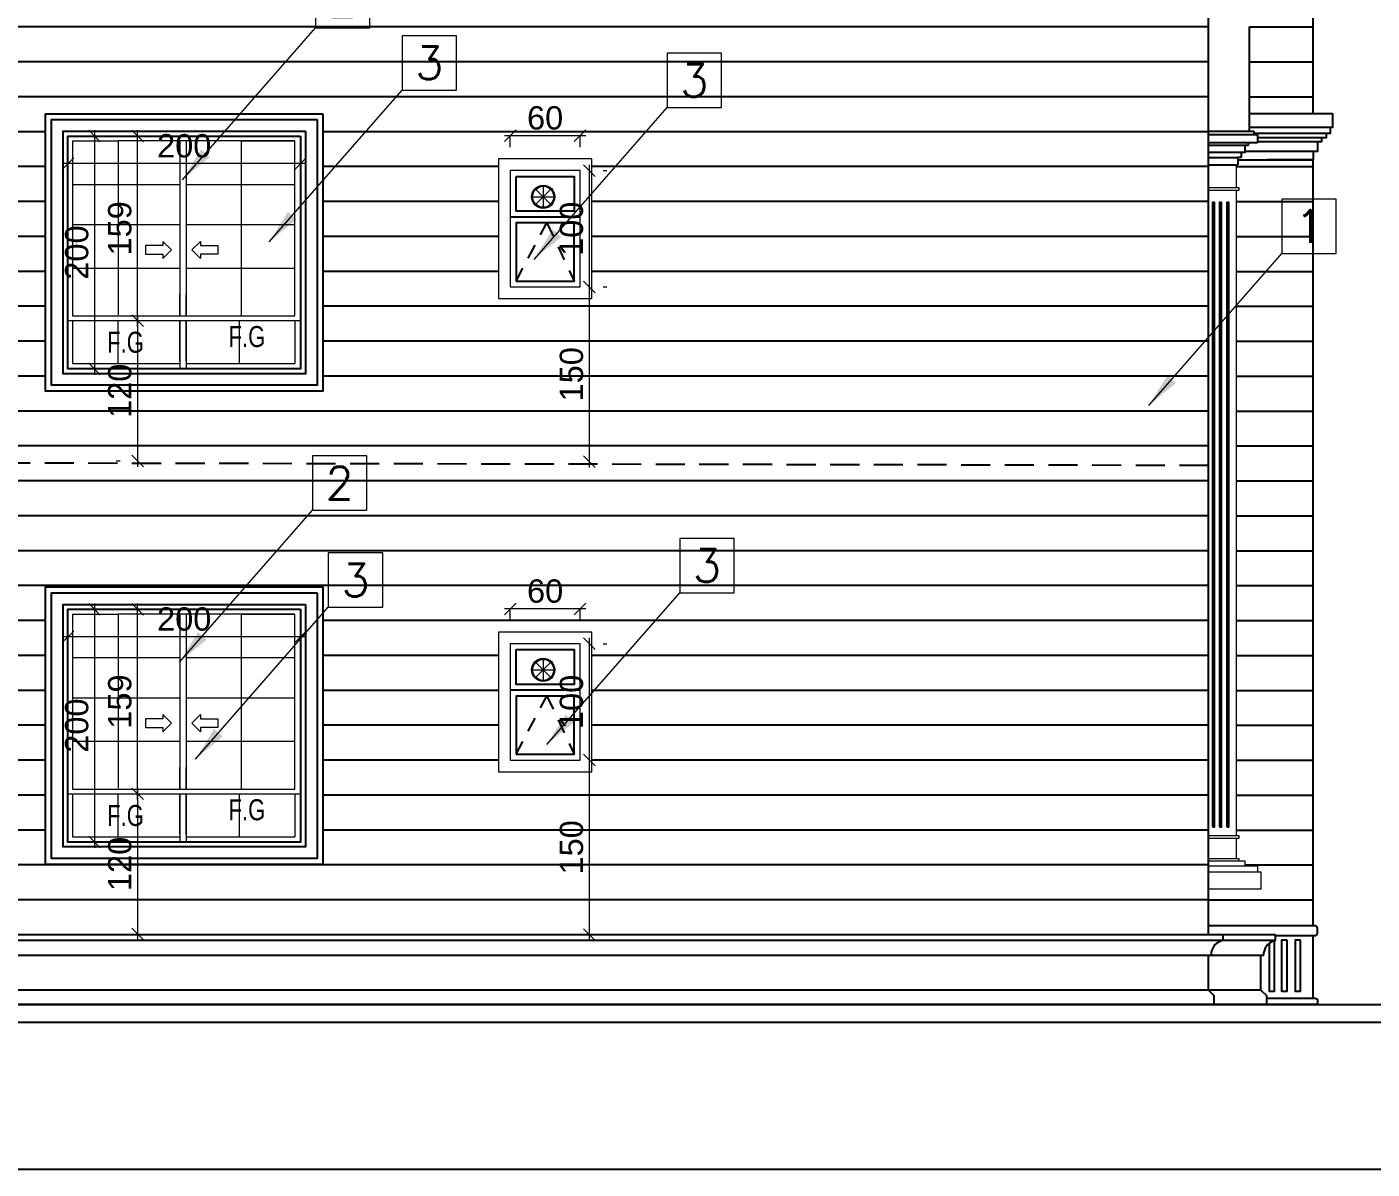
# Model space of a CAD drawing. Header units: millimetres. Extents: x -11627 to -10952, y 10244 to 10588.
# Drawn here: x -11025.97 to -11014.41, y 10392.65 to 10402.46 of the extents above; entities that cross this region are included whole.
import ezdxf
from ezdxf.enums import TextEntityAlignment as Align

# ---------------------------------------------------------------- set-up
doc = ezdxf.new("R2010")
doc.units = ezdxf.units.MM
doc.header["$PDMODE"] = 35
for name, pattern in [('DOT', [0.25, 0, -0.25]), ('HIDDEN', [0.375, 0.25, -0.125]), ('HIDDEN2', [0.1875, 0.125, -0.0625])]:
    doc.linetypes.add(name, pattern=pattern)
doc.layers.get('0').update_dxf_attribs({"lineweight": 5})
doc.layers.get('DEFPOINTS').update_dxf_attribs({"lineweight": 5})
for name, color, linetype in [('A-ARROW', 1, 'Continuous'), ('A-ELEV 01', 7, 'Continuous'), ('A-ELEV FAR', 8, 'Continuous'), ('A-ELEV MOULDING', 15, 'Continuous'), ('A-ELEV WINDOW', 150, 'Continuous'), ('A-REFLECT UP', 8, 'HIDDEN'), ('A-ROAD', 43, 'Continuous'), ('elev - cornice', 46, 'Continuous'), ('glass', 128, 'Continuous'), ('INSERT TEXT', 1, 'Continuous')]:
    doc.layers.add(name, color=color, linetype=linetype)
for name, color, linetype, lineweight in [('A-GEN DIMS INTERNAL', 86, 'Continuous', 5), ('A-TEXT', 3, 'Continuous', 13), ('BORDER A1', 7, 'Continuous', 100), ('ELEV-BLUE', 32, 'Continuous', 9), ('elev.', 42, 'Continuous', 5), ('Notes', 32, 'Continuous', 5), ('Title Block', 7, 'Continuous', 0)]:
    doc.layers.add(name, color=color, linetype=linetype, lineweight=lineweight)
doc.styles.add('Finish-Square', font='ROMANS.shx', dxfattribs={"height": 0.2})
doc.styles.add('GROUND FLOOR XREF - option 3$0$STYLE1', font='arial.ttf', dxfattribs={"height": 0.2})
doc.styles.add('SIMPLEX', font='romans.shx', dxfattribs={"width": 0.75})
doc.dimstyles.new('D100', dxfattribs={"dimtxt": 0.2, "dimasz": 0.1, "dimexe": 0.18, "dimexo": 0.0625, "dimgap": 0.1, "dimtad": 1, "dimzin": 0, "dimdsep": 46, "dimtxsty": 'SIMPLEX', "dimblk": 'DOT1', "dimcen": 0.1, "dimse1": 1, "dimse2": 1, "dimclrd": 256, "dimclre": 256, "dimclrt": 256, "dimadec": 0, "dimazin": 0, "dimtfac": 5, "dimtix": 1, "dimtmove": 2, "dimatfit": 3, "dimfxl": 1, "dimtolj": 1, "dimtzin": 0, "dimlwd": -1, "dimlwe": -1, "dimarcsym": 0})
doc.dimstyles.new('DIM 100', dxfattribs={"dimtxt": 0.2, "dimasz": 0.1, "dimexe": 0.15, "dimexo": 0.2, "dimgap": 0.05, "dimtad": 1, "dimdec": 0, "dimlfac": 100, "dimzin": 1, "dimdsep": 46, "dimtxsty": 'GROUND FLOOR XREF - option 3$0$STYLE1', "dimblk": 'OBLIQUE', "dimcen": 0.02, "dimdle": 0.05, "dimclrd": 256, "dimclre": 6, "dimclrt": 3, "dimadec": 1, "dimazin": 0, "dimtfac": 0.9, "dimtdec": 0, "dimtix": 1, "dimtofl": 0, "dimtmove": 2, "dimatfit": 3, "dimldrblk": 'ARCHTICK', "dimfxl": 1, "dimtolj": 1, "dimtzin": 12, "dimlwd": -1, "dimlwe": -1, "dimarcsym": 0})

# ---------------------------------------------------------------- blocks, each defined once
blk = doc.blocks.new('_Oblique')
at = {"color": 0, "linetype": 'ByBlock', "lineweight": -2}
blk.add_line((-0.5, -0.5), (0.5, 0.5), dxfattribs=at)
blk = doc.blocks.new('*D191')
at = {"layer": 'A-GEN DIMS INTERNAL', "color": 6, "linetype": 'DOT', "transparency": 16777216}
for p, q in [((-11021.82, 10401.425), (-11021.82, 10401.675)), ((-11021.22, 10401.425), (-11021.22, 10401.675))]:
    blk.add_line(p, q, dxfattribs=at)
at = {"layer": 'A-GEN DIMS INTERNAL', "transparency": 16777216}
blk.add_line((-11021.17, 10401.525), (-11021.87, 10401.525), dxfattribs=at)
at = {"layer": 'DEFPOINTS', "color": 0, "transparency": 16777216}
for p in [(-11021.82, 10401.525), (-11021.82, 10401.225, 0), (-11021.22, 10401.225, 0)]:
    blk.add_point(p, dxfattribs=at)
at = {"layer": 'A-GEN DIMS INTERNAL', "transparency": 16777216, "xscale": 0.1, "yscale": 0.1, "zscale": 0.1, "rotation": 180}
blk.add_blockref('_Oblique', (-11021.82, 10401.525), dxfattribs=at)
at = {"layer": 'A-GEN DIMS INTERNAL', "transparency": 16777216, "xscale": 0.1, "yscale": 0.1, "zscale": 0.1}
blk.add_blockref('_Oblique', (-11021.22, 10401.525), dxfattribs=at)
at = {"layer": 'A-GEN DIMS INTERNAL', "color": 3, "transparency": 16777216, "insert": (-11021.52, 10401.677), "char_height": 0.2, "attachment_point": 5, "style": 'GROUND FLOOR XREF - option 3$0$STYLE1'}
blk.add_mtext('\\A1;60', dxfattribs=at)
blk = doc.blocks.new('_ArchTick')
at = {"color": 0, "linetype": 'ByBlock', "const_width": 0.15}
blk.add_lwpolyline([(-0.5, -0.5), (0.5, 0.5)], dxfattribs=at)
blk = doc.blocks.new('*D192')
at = {"layer": 'A-GEN DIMS INTERNAL', "transparency": 16777216}
blk.add_line((-11021.141, 10401.275), (-11021.141, 10400.175), dxfattribs=at)
at = {"layer": 'A-GEN DIMS INTERNAL', "color": 6, "linetype": 'DOT', "transparency": 16777216}
for p, q in [((-11021.02, 10401.225), (-11020.991, 10401.225)), ((-11021.02, 10400.225), (-11020.991, 10400.225))]:
    blk.add_line(p, q, dxfattribs=at)
at = {"layer": 'DEFPOINTS', "color": 0, "transparency": 16777216}
for p in [(-11021.22, 10401.225), (-11021.22, 10400.225), (-11021.141, 10400.225)]:
    blk.add_point(p, dxfattribs=at)
at = {"layer": 'A-GEN DIMS INTERNAL', "transparency": 16777216, "xscale": 0.1, "yscale": 0.1, "zscale": 0.1}
for p, rotation in [((-11021.141, 10401.225), 90), ((-11021.141, 10400.225), 270)]:
    blk.add_blockref('_Oblique', p, dxfattribs=dict(at, rotation=rotation))
at = {"layer": 'A-GEN DIMS INTERNAL', "color": 3, "transparency": 16777216, "insert": (-11021.293, 10400.725), "char_height": 0.2, "attachment_point": 5, "rotation": 90, "style": 'GROUND FLOOR XREF - option 3$0$STYLE1'}
blk.add_mtext('\\A1;100', dxfattribs=at)
blk = doc.blocks.new('*D193')
at = {"layer": 'A-GEN DIMS INTERNAL', "transparency": 16777216}
blk.add_line((-11021.141, 10400.275), (-11021.141, 10398.675), dxfattribs=at)
at = {"layer": 'A-GEN DIMS INTERNAL', "color": 6, "linetype": 'DOT', "transparency": 16777216}
for p, q in [((-11021.02, 10400.225), (-11020.991, 10400.225)), ((-11020.99, 10398.725), (-11020.991, 10398.725))]:
    blk.add_line(p, q, dxfattribs=at)
at = {"layer": 'DEFPOINTS', "color": 0, "transparency": 16777216}
for p in [(-11021.22, 10400.225), (-11021.19, 10398.725, 0), (-11021.141, 10398.725)]:
    blk.add_point(p, dxfattribs=at)
at = {"layer": 'A-GEN DIMS INTERNAL', "transparency": 16777216, "xscale": 0.1, "yscale": 0.1, "zscale": 0.1}
for p, rotation in [((-11021.141, 10400.225), 90), ((-11021.141, 10398.725), 270)]:
    blk.add_blockref('_Oblique', p, dxfattribs=dict(at, rotation=rotation))
at = {"layer": 'A-GEN DIMS INTERNAL', "color": 3, "transparency": 16777216, "insert": (-11021.293, 10399.475), "char_height": 0.2, "attachment_point": 5, "rotation": 90, "style": 'GROUND FLOOR XREF - option 3$0$STYLE1'}
blk.add_mtext('\\A1;150', dxfattribs=at)
blk = doc.blocks.new('*D197')
at = {"layer": 'A-GEN DIMS INTERNAL', "color": 6, "linetype": 'DOT', "transparency": 16777216}
for p, q in [((-11021.82, 10397.36), (-11021.82, 10397.609)), ((-11021.22, 10397.36), (-11021.22, 10397.609))]:
    blk.add_line(p, q, dxfattribs=at)
at = {"layer": 'A-GEN DIMS INTERNAL', "transparency": 16777216}
blk.add_line((-11021.17, 10397.459), (-11021.87, 10397.459), dxfattribs=at)
at = {"layer": 'DEFPOINTS', "color": 0, "transparency": 16777216}
for p in [(-11021.82, 10397.459), (-11021.82, 10397.16, 0), (-11021.22, 10397.16, 0)]:
    blk.add_point(p, dxfattribs=at)
at = {"layer": 'A-GEN DIMS INTERNAL', "transparency": 16777216, "xscale": 0.1, "yscale": 0.1, "zscale": 0.1, "rotation": 180}
blk.add_blockref('_Oblique', (-11021.82, 10397.459), dxfattribs=at)
at = {"layer": 'A-GEN DIMS INTERNAL', "transparency": 16777216, "xscale": 0.1, "yscale": 0.1, "zscale": 0.1}
blk.add_blockref('_Oblique', (-11021.22, 10397.459), dxfattribs=at)
at = {"layer": 'A-GEN DIMS INTERNAL', "color": 3, "transparency": 16777216, "insert": (-11021.52, 10397.611), "char_height": 0.2, "attachment_point": 5, "style": 'GROUND FLOOR XREF - option 3$0$STYLE1'}
blk.add_mtext('\\A1;60', dxfattribs=at)
blk = doc.blocks.new('*D198')
at = {"layer": 'A-GEN DIMS INTERNAL', "transparency": 16777216}
blk.add_line((-11021.141, 10397.21), (-11021.141, 10396.11), dxfattribs=at)
at = {"layer": 'A-GEN DIMS INTERNAL', "color": 6, "linetype": 'DOT', "transparency": 16777216}
for p, q in [((-11021.02, 10397.16), (-11020.991, 10397.16)), ((-11021.02, 10396.16), (-11020.991, 10396.16))]:
    blk.add_line(p, q, dxfattribs=at)
at = {"layer": 'DEFPOINTS', "color": 0, "transparency": 16777216}
for p in [(-11021.22, 10397.16), (-11021.22, 10396.16), (-11021.141, 10396.16)]:
    blk.add_point(p, dxfattribs=at)
at = {"layer": 'A-GEN DIMS INTERNAL', "transparency": 16777216, "xscale": 0.1, "yscale": 0.1, "zscale": 0.1}
for p, rotation in [((-11021.141, 10397.16), 90), ((-11021.141, 10396.16), 270)]:
    blk.add_blockref('_Oblique', p, dxfattribs=dict(at, rotation=rotation))
at = {"layer": 'A-GEN DIMS INTERNAL', "color": 3, "transparency": 16777216, "insert": (-11021.293, 10396.66), "char_height": 0.2, "attachment_point": 5, "rotation": 90, "style": 'GROUND FLOOR XREF - option 3$0$STYLE1'}
blk.add_mtext('\\A1;100', dxfattribs=at)
blk = doc.blocks.new('*D199')
at = {"layer": 'A-GEN DIMS INTERNAL', "transparency": 16777216}
blk.add_line((-11021.141, 10396.21), (-11021.141, 10394.61), dxfattribs=at)
at = {"layer": 'A-GEN DIMS INTERNAL', "color": 6, "linetype": 'DOT', "transparency": 16777216}
for p, q in [((-11021.02, 10396.16), (-11020.991, 10396.16)), ((-11020.99, 10394.66), (-11020.991, 10394.66))]:
    blk.add_line(p, q, dxfattribs=at)
at = {"layer": 'DEFPOINTS', "color": 0, "transparency": 16777216}
for p in [(-11021.22, 10396.16), (-11021.19, 10394.66, 0), (-11021.141, 10394.66)]:
    blk.add_point(p, dxfattribs=at)
at = {"layer": 'A-GEN DIMS INTERNAL', "transparency": 16777216, "xscale": 0.1, "yscale": 0.1, "zscale": 0.1}
for p, rotation in [((-11021.141, 10396.16), 90), ((-11021.141, 10394.66), 270)]:
    blk.add_blockref('_Oblique', p, dxfattribs=dict(at, rotation=rotation))
at = {"layer": 'A-GEN DIMS INTERNAL', "color": 3, "transparency": 16777216, "insert": (-11021.293, 10395.41), "char_height": 0.2, "attachment_point": 5, "rotation": 90, "style": 'GROUND FLOOR XREF - option 3$0$STYLE1'}
blk.add_mtext('\\A1;150', dxfattribs=at)
blk = doc.blocks.new('*D215')
at = {"layer": 'A-GEN DIMS INTERNAL', "transparency": 16777216}
blk.add_line((-11025.392, 10401.572), (-11025.392, 10399.471), dxfattribs=at)
at = {"layer": 'A-GEN DIMS INTERNAL', "color": 6, "linetype": 'DOT', "transparency": 16777216}
for p, q in [((-11025.42, 10401.522), (-11025.242, 10401.522)), ((-11025.42, 10399.521), (-11025.242, 10399.521))]:
    blk.add_line(p, q, dxfattribs=at)
at = {"layer": 'DEFPOINTS', "color": 0, "transparency": 16777216}
for p in [(-11025.62, 10401.522, 5.556), (-11025.62, 10399.521, 5.556), (-11025.392, 10399.521)]:
    blk.add_point(p, dxfattribs=at)
at = {"layer": 'A-GEN DIMS INTERNAL', "transparency": 16777216, "xscale": 0.1, "yscale": 0.1, "zscale": 0.1}
for p, rotation in [((-11025.392, 10401.522), 90), ((-11025.392, 10399.521), 270)]:
    blk.add_blockref('_Oblique', p, dxfattribs=dict(at, rotation=rotation))
at = {"layer": 'A-GEN DIMS INTERNAL', "color": 3, "transparency": 16777216, "insert": (-11025.544, 10400.521), "char_height": 0.2, "attachment_point": 5, "rotation": 90, "style": 'GROUND FLOOR XREF - option 3$0$STYLE1'}
blk.add_mtext('\\A1;200', dxfattribs=at)
blk = doc.blocks.new('*D216')
at = {"layer": 'A-GEN DIMS INTERNAL', "transparency": 16777216}
blk.add_line((-11025.022, 10399.986), (-11025.022, 10398.681), dxfattribs=at)
at = {"layer": 'A-GEN DIMS INTERNAL', "color": 6, "linetype": 'DOT', "transparency": 16777216}
for p, q in [((-11025.203, 10399.936), (-11025.172, 10399.936)), ((-11025.206, 10398.731), (-11025.172, 10398.731))]:
    blk.add_line(p, q, dxfattribs=at)
at = {"layer": 'DEFPOINTS', "color": 0, "transparency": 16777216}
for p in [(-11025.003, 10399.936, 5.556), (-11025.022, 10398.731), (-11025.006, 10398.731, -0.006)]:
    blk.add_point(p, dxfattribs=at)
at = {"layer": 'A-GEN DIMS INTERNAL', "transparency": 16777216, "xscale": 0.1, "yscale": 0.1, "zscale": 0.1}
for p, rotation in [((-11025.022, 10399.936), 90), ((-11025.022, 10398.731), 270)]:
    blk.add_blockref('_Oblique', p, dxfattribs=dict(at, rotation=rotation))
at = {"layer": 'A-GEN DIMS INTERNAL', "color": 3, "transparency": 16777216, "insert": (-11025.174, 10399.333), "char_height": 0.2, "attachment_point": 5, "rotation": 90, "style": 'GROUND FLOOR XREF - option 3$0$STYLE1'}
blk.add_mtext('\\A1;120', dxfattribs=at)
blk = doc.blocks.new('*D217')
at = {"layer": 'A-GEN DIMS INTERNAL', "transparency": 16777216}
blk.add_line((-11023.572, 10401.285), (-11025.67, 10401.285), dxfattribs=at)
at = {"layer": 'A-GEN DIMS INTERNAL', "color": 6, "linetype": 'DOT', "transparency": 16777216}
for p, q in [((-11025.62, 10401.322), (-11025.62, 10401.135)), ((-11023.622, 10401.322), (-11023.622, 10401.135))]:
    blk.add_line(p, q, dxfattribs=at)
at = {"layer": 'DEFPOINTS', "color": 0, "transparency": 16777216}
for p in [(-11025.62, 10401.522), (-11023.622, 10401.522), (-11025.62, 10401.285)]:
    blk.add_point(p, dxfattribs=at)
at = {"layer": 'A-GEN DIMS INTERNAL', "transparency": 16777216, "xscale": 0.1, "yscale": 0.1, "zscale": 0.1, "rotation": 180}
blk.add_blockref('_Oblique', (-11025.62, 10401.285), dxfattribs=at)
at = {"layer": 'A-GEN DIMS INTERNAL', "transparency": 16777216, "xscale": 0.1, "yscale": 0.1, "zscale": 0.1}
blk.add_blockref('_Oblique', (-11023.622, 10401.285), dxfattribs=at)
at = {"layer": 'A-GEN DIMS INTERNAL', "color": 3, "transparency": 16777216, "insert": (-11024.621, 10401.437), "char_height": 0.2, "attachment_point": 5, "style": 'GROUND FLOOR XREF - option 3$0$STYLE1'}
blk.add_mtext('\\A1;200', dxfattribs=at)
blk = doc.blocks.new('*D218')
at = {"layer": 'A-GEN DIMS INTERNAL', "transparency": 16777216}
blk.add_line((-11025.022, 10399.886), (-11025.022, 10401.572), dxfattribs=at)
at = {"layer": 'A-GEN DIMS INTERNAL', "color": 6, "linetype": 'DOT', "transparency": 16777216}
for p, q in [((-11025.222, 10401.522), (-11025.172, 10401.522)), ((-11025.222, 10399.936), (-11025.172, 10399.936))]:
    blk.add_line(p, q, dxfattribs=at)
at = {"layer": 'DEFPOINTS', "color": 0, "transparency": 16777216}
for p in [(-11025.022, 10401.522), (-11025.022, 10401.522), (-11025.022, 10399.936, -5.556)]:
    blk.add_point(p, dxfattribs=at)
at = {"layer": 'A-GEN DIMS INTERNAL', "transparency": 16777216, "xscale": 0.1, "yscale": 0.1, "zscale": 0.1}
for p, rotation in [((-11025.022, 10401.522), 90), ((-11025.022, 10399.936), 270)]:
    blk.add_blockref('_Oblique', p, dxfattribs=dict(at, rotation=rotation))
at = {"layer": 'A-GEN DIMS INTERNAL', "color": 3, "transparency": 16777216, "insert": (-11025.174, 10400.729), "char_height": 0.2, "attachment_point": 5, "rotation": 90, "style": 'GROUND FLOOR XREF - option 3$0$STYLE1'}
blk.add_mtext('\\A1;159', dxfattribs=at)
blk = doc.blocks.new('*D211')
at = {"layer": 'A-GEN DIMS INTERNAL', "color": 6, "linetype": 'DOT', "transparency": 16777216}
for p, q in [((-11025.42, 10397.456), (-11025.242, 10397.456)), ((-11025.42, 10395.456), (-11025.242, 10395.456))]:
    blk.add_line(p, q, dxfattribs=at)
at = {"layer": 'A-GEN DIMS INTERNAL', "transparency": 16777216}
blk.add_line((-11025.392, 10397.506), (-11025.392, 10395.406), dxfattribs=at)
at = {"layer": 'DEFPOINTS', "color": 0, "transparency": 16777216}
for p in [(-11025.62, 10397.456, 5.556), (-11025.62, 10395.456, 5.556), (-11025.392, 10395.456)]:
    blk.add_point(p, dxfattribs=at)
at = {"layer": 'A-GEN DIMS INTERNAL', "transparency": 16777216, "xscale": 0.1, "yscale": 0.1, "zscale": 0.1}
for p, rotation in [((-11025.392, 10397.456), 90), ((-11025.392, 10395.456), 270)]:
    blk.add_blockref('_Oblique', p, dxfattribs=dict(at, rotation=rotation))
at = {"layer": 'A-GEN DIMS INTERNAL', "color": 3, "transparency": 16777216, "insert": (-11025.544, 10396.456), "char_height": 0.2, "attachment_point": 5, "rotation": 90, "style": 'GROUND FLOOR XREF - option 3$0$STYLE1'}
blk.add_mtext('\\A1;200', dxfattribs=at)
blk = doc.blocks.new('*D212')
at = {"layer": 'A-GEN DIMS INTERNAL', "transparency": 16777216}
blk.add_line((-11025.022, 10395.92), (-11025.022, 10394.615), dxfattribs=at)
at = {"layer": 'A-GEN DIMS INTERNAL', "color": 6, "linetype": 'DOT', "transparency": 16777216}
for p, q in [((-11025.203, 10395.87), (-11025.172, 10395.87)), ((-11025.206, 10394.665), (-11025.172, 10394.665))]:
    blk.add_line(p, q, dxfattribs=at)
at = {"layer": 'DEFPOINTS', "color": 0, "transparency": 16777216}
for p in [(-11025.003, 10395.87, 5.556), (-11025.022, 10394.665), (-11025.006, 10394.665, -0.006)]:
    blk.add_point(p, dxfattribs=at)
at = {"layer": 'A-GEN DIMS INTERNAL', "transparency": 16777216, "xscale": 0.1, "yscale": 0.1, "zscale": 0.1}
for p, rotation in [((-11025.022, 10395.87), 90), ((-11025.022, 10394.665), 270)]:
    blk.add_blockref('_Oblique', p, dxfattribs=dict(at, rotation=rotation))
at = {"layer": 'A-GEN DIMS INTERNAL', "color": 3, "transparency": 16777216, "insert": (-11025.174, 10395.268), "char_height": 0.2, "attachment_point": 5, "rotation": 90, "style": 'GROUND FLOOR XREF - option 3$0$STYLE1'}
blk.add_mtext('\\A1;120', dxfattribs=at)
blk = doc.blocks.new('*D213')
at = {"layer": 'A-GEN DIMS INTERNAL', "transparency": 16777216}
blk.add_line((-11023.572, 10397.219), (-11025.67, 10397.219), dxfattribs=at)
at = {"layer": 'A-GEN DIMS INTERNAL', "color": 6, "linetype": 'DOT', "transparency": 16777216}
for p, q in [((-11025.62, 10397.256), (-11025.62, 10397.069)), ((-11023.622, 10397.256), (-11023.622, 10397.069))]:
    blk.add_line(p, q, dxfattribs=at)
at = {"layer": 'DEFPOINTS', "color": 0, "transparency": 16777216}
for p in [(-11025.62, 10397.456), (-11023.622, 10397.456), (-11025.62, 10397.219)]:
    blk.add_point(p, dxfattribs=at)
at = {"layer": 'A-GEN DIMS INTERNAL', "transparency": 16777216, "xscale": 0.1, "yscale": 0.1, "zscale": 0.1, "rotation": 180}
blk.add_blockref('_Oblique', (-11025.62, 10397.219), dxfattribs=at)
at = {"layer": 'A-GEN DIMS INTERNAL', "transparency": 16777216, "xscale": 0.1, "yscale": 0.1, "zscale": 0.1}
blk.add_blockref('_Oblique', (-11023.622, 10397.219), dxfattribs=at)
at = {"layer": 'A-GEN DIMS INTERNAL', "color": 3, "transparency": 16777216, "insert": (-11024.621, 10397.371), "char_height": 0.2, "attachment_point": 5, "style": 'GROUND FLOOR XREF - option 3$0$STYLE1'}
blk.add_mtext('\\A1;200', dxfattribs=at)
blk = doc.blocks.new('*D214')
at = {"layer": 'A-GEN DIMS INTERNAL', "color": 6, "linetype": 'DOT', "transparency": 16777216}
for p, q in [((-11025.222, 10397.456), (-11025.172, 10397.456)), ((-11025.222, 10395.87), (-11025.172, 10395.87))]:
    blk.add_line(p, q, dxfattribs=at)
at = {"layer": 'A-GEN DIMS INTERNAL', "transparency": 16777216}
blk.add_line((-11025.022, 10395.82), (-11025.022, 10397.506), dxfattribs=at)
at = {"layer": 'DEFPOINTS', "color": 0, "transparency": 16777216}
for p in [(-11025.022, 10397.456), (-11025.022, 10397.456), (-11025.022, 10395.87, -5.556)]:
    blk.add_point(p, dxfattribs=at)
at = {"layer": 'A-GEN DIMS INTERNAL', "transparency": 16777216, "xscale": 0.1, "yscale": 0.1, "zscale": 0.1}
for p, rotation in [((-11025.022, 10397.456), 90), ((-11025.022, 10395.87), 270)]:
    blk.add_blockref('_Oblique', p, dxfattribs=dict(at, rotation=rotation))
at = {"layer": 'A-GEN DIMS INTERNAL', "color": 3, "transparency": 16777216, "insert": (-11025.174, 10396.663), "char_height": 0.2, "attachment_point": 5, "rotation": 90, "style": 'GROUND FLOOR XREF - option 3$0$STYLE1'}
blk.add_mtext('\\A1;159', dxfattribs=at)
blk = doc.blocks.new('Finish-Square')
at = {"color": 0}
blk.add_lwpolyline([(-0.15, -0.15), (0.15, -0.15), (0.15, 0.15), (-0.15, 0.15)], close=True, dxfattribs=at)
at = {"color": 0, "style": 'Finish-Square'}
blk.add_attdef('1', text='', height=0.18, dxfattribs=at).set_placement((0, 0), align=Align.MIDDLE_CENTER)
blk = doc.blocks.new('DOT1')
at = {"color": 0}
for p, q in [((0, -2), (0, 2)), ((-2, 0), (2, 0))]:
    blk.add_line(p, q, dxfattribs=at)
blk.add_circle((0, 0), 0.54, dxfattribs=at)
blk = doc.blocks.new('ADM FRAME-A2')
at = {"layer": 'BORDER A1', "lineweight": 25}
blk.add_lwpolyline([(-58.529, 2.457), (-11.557, 2.457), (-11.557, 40.943), (-58.529, 40.943)], close=True, dxfattribs=at)
blk = doc.blocks.new('5')
at = {"layer": 'INSERT TEXT', "color": 9}
for p, q in [((-11015.82, 10402.459, 5.546), (-11038.02, 10402.459, 5.547)), ((-11015.82, 10402.159, 5.546), (-11038.02, 10402.159, 5.547)), ((-11015.82, 10401.859, 5.546), (-11038.02, 10401.859, 5.547)), ((-11025.812, 10401.559, 5.546), (-11027.83, 10401.559, 5.547)), ((-11015.82, 10401.559, 5.546), (-11023.43, 10401.559, 5.546)), ((-11025.812, 10401.259, 5.546), (-11027.83, 10401.259, 5.547)), ((-11021.92, 10401.259, 5.546), (-11023.43, 10401.259, 5.546)), ((-11015.82, 10401.259, 5.546), (-11021.12, 10401.259, 5.546)), ((-11025.812, 10400.959, 5.546), (-11027.83, 10400.959, 5.547)), ((-11021.92, 10400.959, 5.546), (-11023.43, 10400.959, 5.546)), ((-11015.82, 10400.959, 5.546), (-11021.12, 10400.959, 5.546)), ((-11025.812, 10400.659, 5.546), (-11027.83, 10400.659, 5.547)), ((-11021.92, 10400.659, 5.546), (-11023.43, 10400.659, 5.546)), ((-11015.82, 10400.659, 5.546), (-11021.12, 10400.659, 5.546)), ((-11025.812, 10400.359, 5.546), (-11027.83, 10400.359, 5.547)), ((-11021.92, 10400.359, 5.546), (-11023.43, 10400.359, 5.546)), ((-11015.82, 10400.359, 5.546), (-11021.12, 10400.359, 5.546)), ((-11025.812, 10400.059, 5.546), (-11027.83, 10400.059, 5.547)), ((-11015.82, 10400.059, 5.546), (-11023.43, 10400.059, 5.546)), ((-11025.812, 10399.759, 5.546), (-11027.83, 10399.759, 5.547)), ((-11015.82, 10399.759, 5.546), (-11023.43, 10399.759, 5.546)), ((-11025.812, 10399.459, 5.546), (-11027.83, 10399.459, 5.547)), ((-11015.82, 10399.459, 5.546), (-11023.43, 10399.459, 5.546)), ((-11015.82, 10399.159, 5.546), (-11038.02, 10399.159, 5.547)), ((-11015.82, 10398.859, 5.546), (-11038.02, 10398.859, 5.547)), ((-11015.82, 10398.559, 5.546), (-11038.02, 10398.559, 5.547)), ((-11015.82, 10398.259, 5.546), (-11038.02, 10398.259, 5.547)), ((-11015.82, 10397.959, 5.546), (-11038.02, 10397.959, 5.547)), ((-11015.82, 10397.659, 5.546), (-11038.02, 10397.659, 5.547)), ((-11025.812, 10397.359, 5.546), (-11027.83, 10397.359, 5.547)), ((-11015.82, 10397.359, 5.546), (-11023.43, 10397.359, 5.546)), ((-11025.812, 10397.059, 5.546), (-11027.83, 10397.059, 5.547)), ((-11021.92, 10397.059, 5.546), (-11023.43, 10397.059, 5.546)), ((-11015.82, 10397.059, 5.546), (-11021.12, 10397.059, 5.546)), ((-11025.812, 10396.759, 5.546), (-11027.83, 10396.759, 5.547)), ((-11021.92, 10396.759, 5.546), (-11023.43, 10396.759, 5.546)), ((-11015.82, 10396.759, 5.546), (-11021.12, 10396.759, 5.546)), ((-11025.812, 10396.459, 5.546), (-11027.83, 10396.459, 5.547)), ((-11021.92, 10396.459, 5.546), (-11023.43, 10396.459, 5.546)), ((-11015.82, 10396.459, 5.546), (-11021.12, 10396.459, 5.546)), ((-11025.812, 10396.159, 5.546), (-11027.83, 10396.159, 5.547)), ((-11021.92, 10396.159, 5.546), (-11023.43, 10396.159, 5.546)), ((-11015.82, 10396.159, 5.546), (-11021.12, 10396.159, 5.546)), ((-11025.812, 10395.859, 5.546), (-11027.83, 10395.859, 5.547)), ((-11015.82, 10395.859, 5.546), (-11023.43, 10395.859, 5.546)), ((-11025.812, 10395.559, 5.546), (-11027.83, 10395.559, 5.547)), ((-11015.82, 10395.559, 5.546), (-11023.43, 10395.559, 5.546)), ((-11015.82, 10395.259, 5.546), (-11038.02, 10395.259, 5.547)), ((-11015.82, 10394.959, 5.546), (-11038.02, 10394.959, 5.547))]:
    blk.add_line(p, q, dxfattribs=at)
for points, elevation in [([(-11015.47, 10402.459), (-11014.92, 10402.459)], 5.546), ([(-11015.47, 10402.159), (-11014.92, 10402.159)], 5.546), ([(-11015.47, 10401.859), (-11014.92, 10401.859)], 5.546), ([(-11015.578, 10401.259), (-11014.92, 10401.259)], 5.543), ([(-11015.578, 10400.959), (-11014.92, 10400.959)], 5.543), ([(-11015.578, 10400.659), (-11014.92, 10400.659)], 5.543), ([(-11015.578, 10400.359), (-11014.92, 10400.359)], 5.543), ([(-11015.578, 10400.059), (-11014.92, 10400.059)], 5.543), ([(-11015.578, 10399.759), (-11014.92, 10399.759)], 5.543), ([(-11015.578, 10399.459), (-11014.92, 10399.459)], 5.543), ([(-11015.578, 10399.159), (-11014.92, 10399.159)], 5.543), ([(-11015.578, 10398.859), (-11014.92, 10398.859)], 5.543), ([(-11015.578, 10398.559), (-11014.92, 10398.559)], 5.543), ([(-11015.578, 10398.259), (-11014.92, 10398.259)], 5.543), ([(-11015.578, 10397.959), (-11014.92, 10397.959)], 5.543), ([(-11015.578, 10397.659), (-11014.92, 10397.659)], 5.543), ([(-11015.578, 10397.359), (-11014.92, 10397.359)], 5.543), ([(-11015.578, 10397.059), (-11014.92, 10397.059)], 5.543), ([(-11015.578, 10396.759), (-11014.92, 10396.759)], 5.543), ([(-11015.578, 10396.459), (-11014.92, 10396.459)], 5.543), ([(-11015.578, 10396.159), (-11014.92, 10396.159)], 5.543), ([(-11015.578, 10395.859), (-11014.92, 10395.859)], 5.543), ([(-11015.578, 10395.559), (-11014.92, 10395.559)], 5.543), ([(-11015.507, 10395.259), (-11014.92, 10395.259)], 5.543), ([(-11015.82, 10394.959), (-11014.92, 10394.959)], 5.543)]:
    blk.add_lwpolyline(points, dxfattribs=dict(at, elevation=elevation))

msp = doc.modelspace()

# ---------------------------------------------------------------- linework, layer by layer
at = {"layer": 'A-ARROW', "lineweight": 15}
for points, elevation in [([(-11024.806, 10400.469), (-11024.731, 10400.543), (-11024.806, 10400.617), (-11024.806, 10400.58), (-11024.954, 10400.58), (-11024.954, 10400.506), (-11024.806, 10400.506)], 5.543), ([(-11024.481, 10400.469), (-11024.555, 10400.543), (-11024.481, 10400.617), (-11024.481, 10400.58), (-11024.333, 10400.58), (-11024.333, 10400.506), (-11024.481, 10400.506)], 5.543), ([(-11024.806, 10396.403), (-11024.731, 10396.477), (-11024.806, 10396.551), (-11024.806, 10396.514), (-11024.954, 10396.514), (-11024.954, 10396.44), (-11024.806, 10396.44)], 5.549), ([(-11024.481, 10396.403), (-11024.555, 10396.477), (-11024.481, 10396.551), (-11024.481, 10396.514), (-11024.333, 10396.514), (-11024.333, 10396.44), (-11024.481, 10396.44)], 5.549)]:
    msp.add_lwpolyline(points, close=True, dxfattribs=dict(at, elevation=elevation))
at = {"layer": 'A-ELEV 01'}
msp.add_line((-11015.82, 10394.659, 5.549), (-11015.82, 10403.17, 5.549), dxfattribs=at)
at = {"layer": 'A-ELEV FAR'}
for p, q in [((-11014.92, 10401.717, 5.549), (-11014.92, 10403.665, 5.549)), ((-11015.47, 10401.717, 5.549), (-11014.755, 10401.717, 5.549)), ((-11014.774, 10401.594, 5.549), (-11015.47, 10401.594, 5.549)), ((-11014.809, 10401.544, 5.549), (-11015.431, 10401.544, 5.549)), ((-11014.849, 10401.506, 5.549), (-11015.4, 10401.506, 5.549)), ((-11014.884, 10401.472, 5.549), (-11015.4, 10401.472, 5.549)), ((-11014.92, 10401.388, 5.549), (-11015.508, 10401.388, 5.549)), ((-11015.567, 10401.317, 5.549), (-11014.92, 10401.317, 5.549)), ((-11014.92, 10394.737, 5.549), (-11014.92, 10401.317, 5.549)), ((-11014.92, 10394.114, 5.549), (-11014.92, 10394.652, 5.549))]:
    msp.add_line(p, q, dxfattribs=at)
at = {"layer": 'A-ELEV FAR', "color": 8, "linetype": 'HIDDEN2'}
for p, q in [((-11021.77, 10400.275, 5.548), (-11021.505, 10400.775, 5.549)), ((-11021.505, 10400.775, 5.549), (-11021.27, 10400.275, 5.548)), ((-11021.77, 10396.21, 5.555), (-11021.505, 10396.71, 5.556)), ((-11021.505, 10396.71, 5.556), (-11021.27, 10396.21, 5.555))]:
    msp.add_line(p, q, dxfattribs=at)
at = {"layer": 'A-ELEV FAR', "elevation": 5.549}
for points in [[(-11014.755, 10401.717), (-11014.755, 10401.594), (-11014.774, 10401.594), (-11014.774, 10401.544), (-11014.809, 10401.544), (-11014.809, 10401.506), (-11014.849, 10401.506), (-11014.849, 10401.472), (-11014.884, 10401.472), (-11014.884, 10401.388), (-11014.92, 10401.388), (-11014.92, 10401.317), (-11015.312, 10401.317)], [(-11015.299, 10394.584), (-11015.299, 10394.174), (-11015.252, 10394.174), (-11015.252, 10394.607)]]:
    msp.add_lwpolyline(points, dxfattribs=at)
for points in [[(-11015.245, 10394.652), (-11014.905, 10394.652, 0.414214), (-11014.884, 10394.673), (-11014.884, 10394.716, 0.414214), (-11014.905, 10394.737), (-11015.82, 10394.737)], [(-11015.321, 10394.114), (-11014.903, 10394.114, -0.414214), (-11014.882, 10394.094), (-11014.882, 10394.08, -0.414214), (-11014.903, 10394.059), (-11015.321, 10394.059)]]:
    msp.add_lwpolyline(points, format="xyb", dxfattribs=at)
for points in [[(-11015.145, 10394.614), (-11015.192, 10394.614), (-11015.192, 10394.174), (-11015.145, 10394.174)], [(-11015.03, 10394.614), (-11015.076, 10394.614), (-11015.076, 10394.174), (-11015.03, 10394.174)]]:
    msp.add_lwpolyline(points, close=True, dxfattribs=at)
at = {"layer": 'A-ELEV MOULDING'}
for p, q in [((-11015.47, 10402.46, 5.549), (-11015.47, 10401.563, 10.559)), ((-11015.82, 10401.563, 11.111), (-11015.431, 10401.563, 11.111)), ((-11015.4, 10401.533, 11.111), (-11015.82, 10401.533, 11.111)), ((-11015.4, 10401.463, 11.111), (-11015.82, 10401.463, 11.111)), ((-11015.48, 10401.463, 11.039), (-11015.48, 10401.442, 11.111)), ((-11015.48, 10401.463, 11.111), (-11015.48, 10401.442, 11.111)), ((-11015.431, 10401.563, 10.559), (-11015.431, 10401.533, 10.696)), ((-11015.4, 10401.533, 10.696), (-11015.4, 10401.463, 11.016)), ((-11015.539, 10401.38, 11.111), (-11015.539, 10401.337, 11.111)), ((-11015.82, 10401.337, 11.111), (-11015.567, 10401.337, 11.111)), ((-11050.969, 10394.059, 5.554), (-11005.369, 10394.059, 5.554))]:
    msp.add_line(p, q, dxfattribs=at)
for points, elevation in [([(-11023.43, 10401.713), (-11023.43, 10399.33), (-11025.812, 10399.33), (-11025.812, 10401.713)], 5.549), ([(-11023.48, 10401.663), (-11023.48, 10399.38), (-11025.762, 10399.38), (-11025.762, 10401.663)], 5.549), ([(-11023.58, 10401.563), (-11023.58, 10399.48), (-11025.662, 10399.48), (-11025.662, 10401.563)], 5.549), ([(-11023.622, 10401.522), (-11023.622, 10399.521), (-11025.62, 10399.521), (-11025.62, 10401.522)], 5.549), ([(-11015.787, 10395.587), (-11015.769, 10395.587), (-11015.769, 10400.951), (-11015.787, 10400.951)], 5.549), ([(-11015.726, 10395.587), (-11015.708, 10395.587), (-11015.708, 10400.951), (-11015.726, 10400.951)], 5.549), ([(-11015.663, 10395.587), (-11015.645, 10395.587), (-11015.645, 10400.951), (-11015.663, 10400.951)], 5.549), ([(-11023.43, 10397.648), (-11023.43, 10395.264), (-11025.812, 10395.264), (-11025.812, 10397.648)], 5.556), ([(-11023.48, 10397.598), (-11023.48, 10395.314), (-11025.762, 10395.314), (-11025.762, 10397.598)], 5.556), ([(-11023.58, 10397.498), (-11023.58, 10395.414), (-11025.662, 10395.414), (-11025.662, 10397.498)], 5.556), ([(-11023.622, 10397.456), (-11023.622, 10395.456), (-11025.62, 10395.456), (-11025.62, 10397.456)], 5.556)]:
    msp.add_lwpolyline(points, close=True, dxfattribs=dict(at, elevation=elevation))
at = {"layer": 'A-ELEV MOULDING', "elevation": 11.111}
for points in [[(-11015.48, 10401.442), (-11015.82, 10401.442)], [(-11015.508, 10401.442), (-11015.508, 10401.38), (-11015.82, 10401.38)], [(-11015.529, 10401.38), (-11015.82, 10401.38)], [(-11015.82, 10401.274), (-11015.567, 10401.274)], [(-11015.539, 10401.337), (-11015.567, 10401.337), (-11015.567, 10401.274)]]:
    msp.add_lwpolyline(points, dxfattribs=at)
at = {"layer": 'A-ELEV WINDOW', "lineweight": 15}
for p, q in [((-11025.58, 10401.48, 5.549), (-11025.186, 10401.48, 5.549)), ((-11025.186, 10399.986, 5.549), (-11025.186, 10401.48, 5.549)), ((-11024.604, 10401.48, 5.549), (-11025.186, 10401.48, 5.549)), ((-11024.659, 10401.48, 5.549), (-11024.659, 10399.976, 5.549)), ((-11024.604, 10401.48, 5.549), (-11024.604, 10399.976, 5.549)), ((-11024.129, 10401.48, 5.549), (-11023.672, 10401.48, 5.549)), ((-11024.129, 10399.976, 5.549), (-11024.129, 10401.48, 5.549)), ((-11025.58, 10401.106, 5.549), (-11024.659, 10401.106, 5.549)), ((-11024.604, 10401.106, 5.549), (-11023.672, 10401.106, 5.549)), ((-11025.58, 10400.761, 5.549), (-11024.659, 10400.761, 5.549)), ((-11024.604, 10400.761, 5.549), (-11023.672, 10400.761, 5.549)), ((-11025.58, 10400.388, 5.549), (-11024.659, 10400.388, 5.549)), ((-11024.604, 10400.388, 5.549), (-11023.672, 10400.388, 5.549)), ((-11025.626, 10399.936, 5.549), (-11023.616, 10399.936, 5.549)), ((-11025.188, 10399.567, 5.549), (-11025.188, 10399.936, 5.549)), ((-11024.659, 10399.936, 5.549), (-11024.659, 10399.521, 5.549)), ((-11024.604, 10399.936, 5.549), (-11024.604, 10399.521, 5.549)), ((-11024.145, 10399.567, 5.549), (-11024.145, 10399.936, 5.549)), ((-11025.58, 10399.567, 5.549), (-11024.659, 10399.567, 5.549)), ((-11024.604, 10399.567, 5.549), (-11023.672, 10399.567, 5.549)), ((-11024.604, 10399.567, 5.549), (-11023.672, 10399.567, 5.549)), ((-11024.604, 10399.521, 5.549), (-11023.672, 10399.521, 5.549)), ((-11025.58, 10397.414, 5.556), (-11025.186, 10397.414, 5.556)), ((-11025.186, 10395.92, 5.556), (-11025.186, 10397.414, 5.556)), ((-11024.604, 10397.414, 5.556), (-11025.186, 10397.414, 5.556)), ((-11024.659, 10397.414, 5.556), (-11024.659, 10395.91, 5.556)), ((-11024.604, 10397.414, 5.556), (-11024.604, 10395.91, 5.556)), ((-11024.129, 10397.414, 5.556), (-11023.672, 10397.414, 5.556)), ((-11024.129, 10395.91, 5.556), (-11024.129, 10397.414, 5.556)), ((-11025.58, 10397.04, 5.556), (-11024.659, 10397.04, 5.556)), ((-11024.604, 10397.04, 5.556), (-11023.672, 10397.04, 5.556)), ((-11025.58, 10396.695, 5.556), (-11024.659, 10396.695, 5.556)), ((-11024.604, 10396.695, 5.556), (-11023.672, 10396.695, 5.556)), ((-11025.58, 10396.323, 5.556), (-11024.659, 10396.323, 5.556)), ((-11024.604, 10396.323, 5.556), (-11023.672, 10396.323, 5.556)), ((-11025.626, 10395.87, 5.556), (-11023.616, 10395.87, 5.556)), ((-11025.188, 10395.501, 5.556), (-11025.188, 10395.87, 5.556)), ((-11024.659, 10395.87, 5.556), (-11024.659, 10395.456, 5.556)), ((-11024.604, 10395.87, 5.556), (-11024.604, 10395.456, 5.556)), ((-11024.145, 10395.501, 5.556), (-11024.145, 10395.87, 5.556)), ((-11025.58, 10395.501, 5.556), (-11024.659, 10395.501, 5.556)), ((-11024.604, 10395.501, 5.556), (-11023.672, 10395.501, 5.556)), ((-11024.604, 10395.501, 5.556), (-11023.672, 10395.501, 5.556)), ((-11024.604, 10395.456, 5.556), (-11023.672, 10395.456, 5.556))]:
    msp.add_line(p, q, dxfattribs=at)
for points, elevation in [([(-11025.58, 10401.48), (-11025.58, 10399.976), (-11023.672, 10399.976), (-11023.672, 10401.48), (-11024.604, 10401.48)], 5.549), ([(-11024.659, 10399.976), (-11024.659, 10400.162)], 5.549), ([(-11024.604, 10399.976), (-11024.604, 10400.161)], 5.549), ([(-11025.58, 10399.936), (-11025.58, 10399.567)], 5.549), ([(-11024.659, 10399.588), (-11024.659, 10399.936)], 5.549), ([(-11024.604, 10399.588), (-11024.604, 10399.936)], 5.549), ([(-11023.672, 10399.936), (-11023.672, 10399.567)], 5.549), ([(-11025.58, 10397.414), (-11025.58, 10395.91), (-11023.672, 10395.91), (-11023.672, 10397.414), (-11024.604, 10397.414)], 5.556), ([(-11024.659, 10395.91), (-11024.659, 10396.096)], 5.556), ([(-11024.604, 10395.91), (-11024.604, 10396.096)], 5.556), ([(-11025.58, 10395.87), (-11025.58, 10395.501)], 5.556), ([(-11024.659, 10395.523), (-11024.659, 10395.87)], 5.556), ([(-11024.604, 10395.522), (-11024.604, 10395.87)], 5.556), ([(-11023.672, 10395.87), (-11023.672, 10395.501)], 5.556)]:
    msp.add_lwpolyline(points, dxfattribs=dict(at, elevation=elevation))
at = {"layer": 'A-REFLECT UP'}
for p, q in [((-11015.82, 10398.691, 5.547), (-11045.066, 10398.749, 5.547)), ((-11015.82, 10394.659, 5.547), (-11045.058, 10394.659, 5.547))]:
    msp.add_line(p, q, dxfattribs=at)
at = {"layer": 'A-ROAD'}
msp.add_line((-11050.969, 10393.909, 5.554), (-11005.369, 10393.909, 5.554), dxfattribs=at)
at = {"layer": 'elev - cornice', "ltscale": 2}
for p, q in [((-11015.245, 10394.659, 5.546), (-11038.145, 10394.659, 5.553)), ((-11015.695, 10394.609, 5.556), (-11015.695, 10394.659, 5.556)), ((-11015.245, 10394.609, 5.546), (-11015.245, 10394.659, 5.546)), ((-11015.245, 10394.609, 5.546), (-11038.145, 10394.609, 5.554)), ((-11038.045, 10394.484, 5.554), (-11015.345, 10394.484, 5.546)), ((-11015.82, 10394.184, 5.549), (-11015.82, 10394.484, 5.556)), ((-11015.795, 10394.484, 5.556), (-11015.795, 10394.509, 5.556)), ((-11015.37, 10394.184, 5.539), (-11015.37, 10394.484, 5.546)), ((-11015.345, 10394.484, 5.546), (-11015.345, 10394.509, 5.546)), ((-11015.37, 10394.184, 5.539), (-11038.02, 10394.184, 5.547)), ((-11015.82, 10394.184, 5.549), (-11015.77, 10394.134, 5.549)), ((-11015.37, 10394.184, 5.539), (-11015.32, 10394.134, 5.539)), ((-11015.321, 10394.059, 5.539), (-11038.07, 10394.059, 5.547)), ((-11015.77, 10394.059, 5.549), (-11015.77, 10394.134, 5.549)), ((-11015.32, 10394.059, 5.539), (-11015.32, 10394.134, 5.539))]:
    msp.add_line(p, q, dxfattribs=at)
for centre in [(-11015.673, 10394.486, 5.556), (-11015.222, 10394.486, 5.546)]:
    msp.add_arc(centre, 0.125, 100.4969, 169.5031, dxfattribs=at)
at = {"layer": 'ELEV-BLUE'}
for p, q in [((-11015.82, 10395.251, 5.549), (-11015.4, 10395.251, 5.549)), ((-11015.507, 10395.294, 5.549), (-11015.507, 10395.251, 5.549)), ((-11015.4, 10395.251, 5.134), (-11015.4, 10395.201, 5.237)), ((-11015.82, 10395.201, 5.549), (-11015.37, 10395.201, 5.549)), ((-11015.37, 10395.201, 5.237), (-11015.37, 10395.051, 5.477)), ((-11015.37, 10395.051, 5.477), (-11015.82, 10395.051, 5.487))]:
    msp.add_line(p, q, dxfattribs=at)
for points, elevation in [([(-11015.578, 10401.077), (-11015.578, 10401.274), (-11015.82, 10401.274)], 11.111), ([(-11015.82, 10401.058), (-11015.556, 10401.058), (-11015.556, 10401.077), (-11015.82, 10401.077)], 5.556), ([(-11015.578, 10395.508), (-11015.578, 10401.058)], 11.111), ([(-11015.82, 10395.489), (-11015.556, 10395.489), (-11015.556, 10395.508), (-11015.82, 10395.508)], 5.556), ([(-11015.578, 10395.312), (-11015.578, 10395.489)], 11.111), ([(-11015.82, 10395.294), (-11015.556, 10395.294), (-11015.556, 10395.312), (-11015.82, 10395.312)], 5.549), ([(-11015.82, 10395.294), (-11015.507, 10395.294)], 5.549), ([(-11015.82, 10395.294), (-11015.578, 10395.294)], 11.111)]:
    msp.add_lwpolyline(points, dxfattribs=dict(at, elevation=elevation))
at = {"layer": 'elev.'}
for p, q in [((-11021.626, 10401, 5.548), (-11021.446, 10401, 5.548)), ((-11021.473, 10400.937, 5.548), (-11021.6, 10401.064, 5.548)), ((-11021.6, 10400.937, 5.548), (-11021.473, 10401.064, 5.548)), ((-11021.536, 10401.09, 5.548), (-11021.536, 10400.91, 5.548)), ((-11021.473, 10396.871, 5.555), (-11021.6, 10396.998, 5.555)), ((-11021.6, 10396.871, 5.555), (-11021.473, 10396.998, 5.555)), ((-11021.536, 10397.025, 5.555), (-11021.536, 10396.845, 5.555)), ((-11021.626, 10396.935, 5.555), (-11021.446, 10396.935, 5.555))]:
    msp.add_line(p, q, dxfattribs=at)
for points, elevation in [([(-11021.92, 10400.125), (-11021.12, 10400.125), (-11021.12, 10401.325), (-11021.92, 10401.325)], 5.549), ([(-11021.82, 10400.225), (-11021.22, 10400.225), (-11021.22, 10401.225), (-11021.82, 10401.225)], 5.549), ([(-11021.92, 10396.06), (-11021.12, 10396.06), (-11021.12, 10397.26), (-11021.92, 10397.26)], 5.556), ([(-11021.82, 10396.16), (-11021.22, 10396.16), (-11021.22, 10397.16), (-11021.82, 10397.16)], 5.556)]:
    msp.add_lwpolyline(points, close=True, dxfattribs=dict(at, elevation=elevation))
for centre, radius in [((-11021.536, 10401, 5.548), 0.1), ((-11021.536, 10401, 5.548), 0.09), ((-11021.536, 10396.935, 5.555), 0.1), ((-11021.536, 10396.935, 5.555), 0.09)]:
    msp.add_circle(centre, radius, dxfattribs=at)
at = {"layer": 'glass'}
for p, q in [((-11021.22, 10400.825, 5.548), (-11021.82, 10400.825, 5.548)), ((-11021.22, 10396.76, 5.555), (-11021.82, 10396.76, 5.555))]:
    msp.add_line(p, q, dxfattribs=at)
for points, elevation in [([(-11021.77, 10401.175), (-11021.27, 10401.175), (-11021.27, 10400.875), (-11021.77, 10400.875)], 5.549), ([(-11021.77, 10400.275), (-11021.27, 10400.275), (-11021.27, 10400.775), (-11021.77, 10400.775)], 5.549), ([(-11021.77, 10397.11), (-11021.27, 10397.11), (-11021.27, 10396.81), (-11021.77, 10396.81)], 5.556), ([(-11021.77, 10396.21), (-11021.27, 10396.21), (-11021.27, 10396.71), (-11021.77, 10396.71)], 5.556)]:
    msp.add_lwpolyline(points, close=True, dxfattribs=dict(at, elevation=elevation))

# ---------------------------------------------------------------- block references
at = {"layer": 'INSERT TEXT', "color": 242, "true_color": 0xcd2027}
msp.add_blockref('5', (0, 0), dxfattribs=at)
at = {"layer": 'Notes', "xscale": 1.559999999999999, "yscale": 1.559999999999999, "zscale": 1.559999999999999}
for p, values in [((-11023.26, 10402.686), {'1': '2'}), ((-11022.515, 10402.15, 5.549), {'1': '3'}), ((-11020.238, 10402, 5.549), {'1': '3'}), ((-11014.956, 10400.746, 5.548), {'1': '1'}), ((-11023.286, 10398.54), {'1': '2'}), ((-11020.129, 10397.831, 5.549), {'1': '3'}), ((-11023.149, 10397.707, 5.556), {'1': '3'})]:
    msp.add_blockref('Finish-Square', p, dxfattribs=at).add_auto_attribs(values)
at = {"layer": 'Title Block'}
msp.add_blockref('ADM FRAME-A2', (-10992.44, 10390.189, -0.001), dxfattribs=at)

# ---------------------------------------------------------------- texts
at = {"layer": 'A-TEXT', "style": 'GROUND FLOOR XREF - option 3$0$STYLE1', "width": 0.75}
for p in [(-11025.283, 10399.66, 14.857), (-11024.24, 10399.709, 14.857), (-11024.24, 10395.643, 14.863), (-11025.283, 10395.594, 14.863)]:
    msp.add_text('F.G', height=0.1804, dxfattribs=at).set_placement(p)

# ---------------------------------------------------------------- dimensions: what is measured, and where the dimension line sits
at = {"layer": 'A-GEN DIMS INTERNAL'}
for base, p1, p2, picture, middle in [((-11021.82, 10401.525, 5.549), (-11021.22, 10401.225, 5.548), (-11021.82, 10401.225, 5.548), '*D191', (-11021.52, 10401.677, 5.549)), ((-11025.62, 10401.285, 5.549), (-11023.622, 10401.522, 5.549), (-11025.62, 10401.522, 5.549), '*D217', (-11024.621, 10401.437, 5.549)), ((-11021.82, 10397.459, 5.555), (-11021.22, 10397.16, 5.555), (-11021.82, 10397.16, 5.555), '*D197', (-11021.52, 10397.611, 5.555)), ((-11025.62, 10397.219, 5.556), (-11023.622, 10397.456, 5.556), (-11025.62, 10397.456, 5.556), '*D213', (-11024.621, 10397.371, 5.556))]:
    dim = msp.add_linear_dim(base=base, p1=p1, p2=p2, dimstyle='DIM 100', dxfattribs=at)
    dim.commit()
    dim.dimension.update_dxf_attribs({"geometry": picture, "text_midpoint": middle})
for base, p1, p2, picture, middle in [((-11025.392, 10399.521, -0.006), (-11025.62, 10401.522, 5.549), (-11025.62, 10399.521, 5.549), '*D215', (-11025.544, 10400.521, -0.006)), ((-11025.022, 10401.522, 5.549), (-11025.022, 10399.936, -0.006), (-11025.022, 10401.522, 5.549), '*D218', (-11025.174, 10400.729, 5.549)), ((-11021.141, 10400.225, 5.549), (-11021.22, 10401.225, 5.549), (-11021.22, 10400.225, 5.549), '*D192', (-11021.293, 10400.725, 5.549)), ((-11021.141, 10398.725, 5.549), (-11021.22, 10400.225, 5.549), (-11021.19, 10398.725, 5.549), '*D193', (-11021.293, 10399.475, 5.549)), ((-11025.0217, 10398.7309, -0.0064), (-11025.0033, 10399.9358, 5.5491), (-11025.0057, 10398.7309, -0.0129), '*D216', (-11025.1738, 10399.3334, -0.0064)), ((-11025.392, 10395.456), (-11025.62, 10397.456, 5.556), (-11025.62, 10395.456, 5.556), '*D211', (-11025.544, 10396.456)), ((-11025.022, 10397.456, 5.556), (-11025.022, 10395.87), (-11025.022, 10397.456, 5.556), '*D214', (-11025.174, 10396.663, 5.556)), ((-11021.141, 10396.16, 5.556), (-11021.22, 10397.16, 5.556), (-11021.22, 10396.16, 5.556), '*D198', (-11021.293, 10396.66, 5.556)), ((-11021.141, 10394.66, 5.556), (-11021.22, 10396.16, 5.556), (-11021.19, 10394.66, 5.556), '*D199', (-11021.293, 10395.41, 5.556)), ((-11025.0217, 10394.6652), (-11025.0033, 10395.87, 5.5556), (-11025.0057, 10394.6652, -0.0065), '*D212', (-11025.1738, 10395.2676))]:
    dim = msp.add_linear_dim(base=base, p1=p1, p2=p2, angle=90, dimstyle='DIM 100', dxfattribs=at)
    dim.commit()
    dim.dimension.update_dxf_attribs({"geometry": picture, "text_midpoint": middle})

# ---------------------------------------------------------------- leaders
at = {"layer": 'Notes'}
for points in [[(-11024.637, 10401.147), (-11023.494, 10402.452)], [(-11023.891, 10400.612, 5.549), (-11022.749, 10401.916, 5.549)], [(-11021.615, 10400.462, 5.549), (-11020.472, 10401.766, 5.549)], [(-11016.333, 10399.208, 5.548), (-11015.19, 10400.512, 5.548)], [(-11024.663, 10397.002), (-11023.52, 10398.306)], [(-11021.506, 10396.293, 5.549), (-11020.363, 10397.597, 5.549)], [(-11024.525, 10396.169, 5.556), (-11023.383, 10397.473, 5.556)]]:
    msp.add_leader(points, dimstyle='D100', override={"dimasz": 0.3, "dimfxl": 0, "dimfxlon": 1, "dimarcsym": 1}, dxfattribs=at)

doc.saveas('drawing.dxf')
